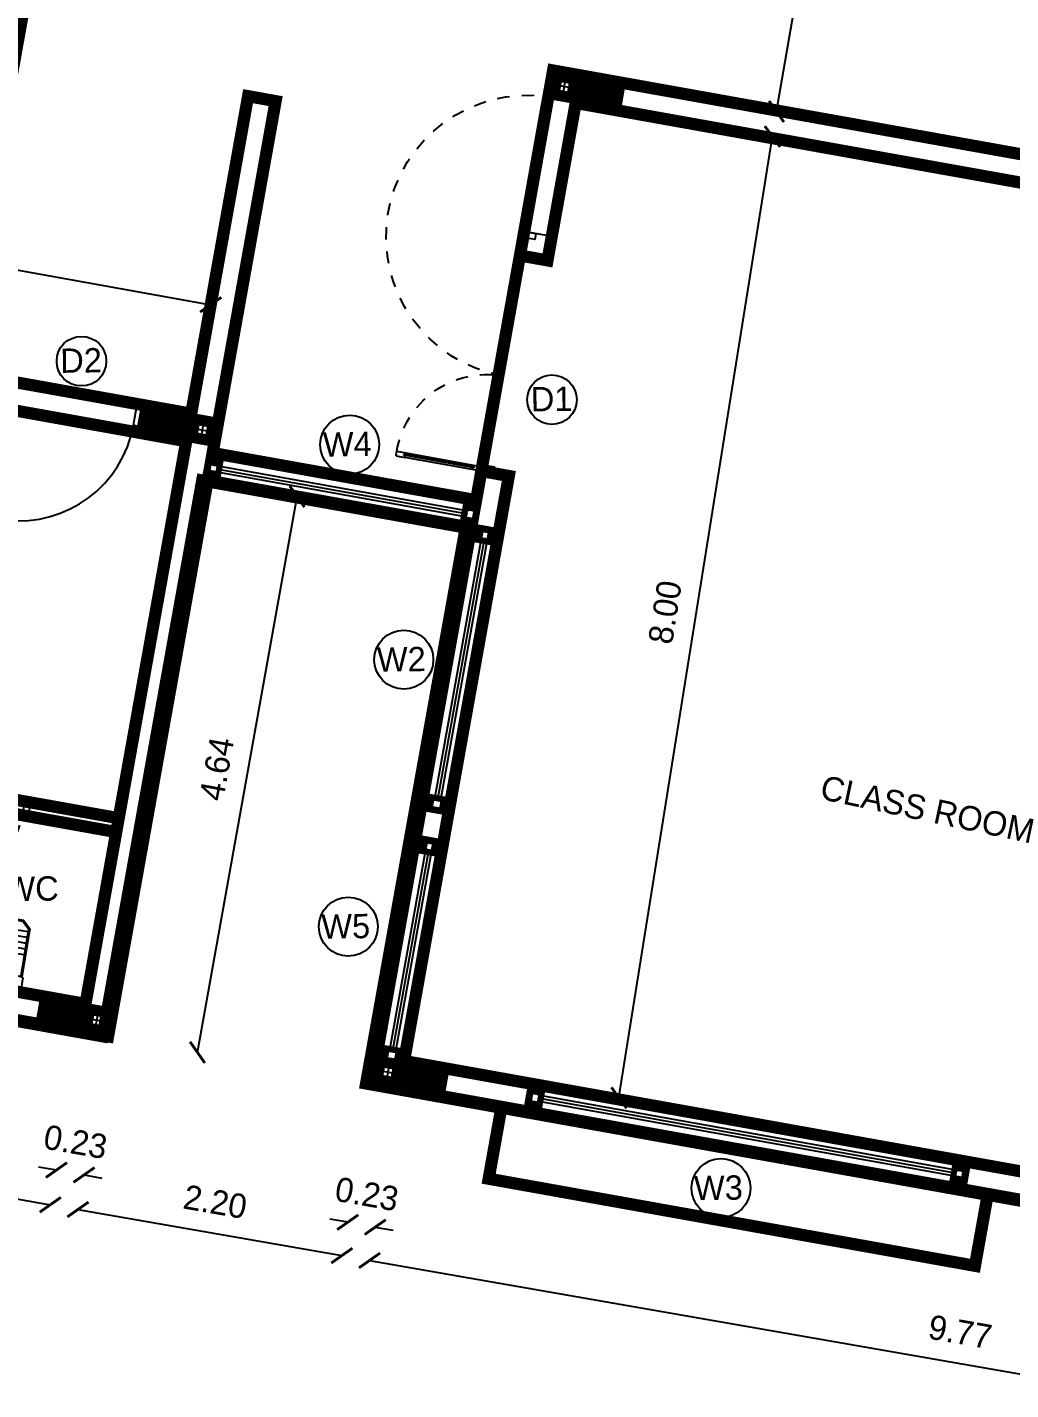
# Model space of a CAD drawing. Header units: metres. Extents: x 6101839 to 6102590, y -6659932 to -6659648.
# Drawn here: x 6102344.57 to 6102352.65, y -6659681.84 to -6659670.64 of the extents above; entities that cross this region are included whole.
import ezdxf

# ---------------------------------------------------------------- set-up
doc = ezdxf.new("R2010")
doc.units = ezdxf.units.M
doc.header["$LTSCALE"] = 500
doc.header["$MEASUREMENT"] = 0
doc.linetypes.add('DASHED2', pattern=[0.375, 0.25, -0.125])
doc.linetypes.add('HIDDEN', pattern=[0.375, 0.25, -0.125])
doc.layers.get('0').update_dxf_attribs({"linetype": 'CONTINUOUS'})
doc.layers.get('Defpoints').update_dxf_attribs({"linetype": 'CONTINUOUS'})
for name, color, linetype in [('above', 250, 'DASHED2'), ('Bldg', 44, 'CONTINUOUS'), ('BLK_1_FLR_2_CARPET_AREA', 25, 'CONTINUOUS'), ('BLK_1_FLR_2_CHAJJA', 6, 'CONTINUOUS'), ('BLK_1_FLR_2_URINAL', 235, 'CONTINUOUS'), ('BLK_1_LVL_2_BLDG_FOOT_PRINT', 1, 'CONTINUOUS'), ('COL', 2, 'CONTINUOUS'), ('DOORTEXT', 13, 'CONTINUOUS'), ('ED', 30, 'CONTINUOUS'), ('FURN', 156, 'CONTINUOUS'), ('FURN1', 252, 'CONTINUOUS'), ('FURNITURE', 252, 'CONTINUOUS'), ('FURNITURES', 252, 'CONTINUOUS'), ('HATCH', 15, 'CONTINUOUS'), ('norms', 4, 'CONTINUOUS'), ('TEXT', 4, 'CONTINUOUS'), ('TOILET', 8, 'CONTINUOUS'), ('W-SCH', 205, 'CONTINUOUS'), ('wall', 125, 'CONTINUOUS'), ('WALL TILE', 251, 'CONTINUOUS'), ('wall1', 125, 'CONTINUOUS'), ('WINDOWS', 252, 'CONTINUOUS')]:
    doc.layers.add(name, color=color, linetype=linetype)
doc.layers.add('BLK_1_FLR_2_BLT_UP_AREA', color=26, linetype='CONTINUOUS', plot=False)
doc.styles.add('RM', font='GOTHIC.TTF')
doc.styles.add('S2', font='GOTHIC.TTF')
doc.styles.add('USA TEXT', font='GOTHIC.TTF')
doc.dimstyles.new('1-100-ED', dxfattribs={"dimtxt": 0.2, "dimasz": 0.15, "dimexe": 0.18, "dimexo": 0.0625, "dimgap": 0.15, "dimtad": 1, "dimzin": 0, "dimdsep": 46, "dimtxsty": 'USA TEXT', "dimblk": 'ARCHTICK', "dimcen": 0.1, "dimse1": 1, "dimse2": 1, "dimclrd": 256, "dimclrt": 256, "dimadec": 0, "dimazin": 0, "dimtfac": 1, "dimtofl": 0, "dimtmove": 0, "dimatfit": 3, "dimldrblk": 'ARCHTICK', "dimfxl": 0.18, "dimtolj": 1, "dimtzin": 0, "dimarcsym": 0})

# ---------------------------------------------------------------- blocks, each defined once
blk = doc.blocks.new('NEWCOL')
at = {"layer": 'HATCH'}
h = blk.add_hatch(dxfattribs=at)
h.set_pattern_fill('ANSI31', color=256, scale=3, angle=270, style=0)
h.set_pattern_definition([(315, (-629970.926, -258732.088), (6.73519209, 6.73519209), [])])
h.paths.add_polyline_path([(0, 115), (-115, 115), (-115, 0), (-37.5, 0), (-37.5, 37.5), (0, 37.5)])
h.paths.add_polyline_path([(115, 115), (0, 115), (0, 37.5), (37.5, 37.5), (37.5, 0), (115, 0)])
h.paths.add_polyline_path([(115, 0), (37.5, 0), (37.5, -37.5), (0, -37.5), (0, -485), (115, -485)])
h.paths.add_polyline_path([(0, -37.5), (-37.5, -37.5), (-37.5, 0), (-115, 0), (-115, -485), (0, -485)])
at = {"layer": 'COL'}
for p, q in [((0, -485), (0, 115)), ((-115, 0), (115, 0))]:
    blk.add_line(p, q, dxfattribs=at)
for points in [[(-115, -485), (115, -485), (115, 115), (-115, 115)], [(-37.5, -37.5), (37.5, -37.5), (37.5, 37.5), (-37.5, 37.5)]]:
    blk.add_lwpolyline(points, close=True, dxfattribs=at)
blk = doc.blocks.new('PIO-DOOR 750')
at = {"layer": 'FURN1'}
for p, q in [((-110, -50), (-110, 0)), ((0, -50), (-110, -50)), ((0, -50), (0, 0)), ((0, -663), (0, -750)), ((649, -663), (0, -663)), ((649, -663), (649, -700)), ((-110, -700), (-110, -750)), ((0, -700), (-110, -700)), ((649, -700), (0, -700))]:
    blk.add_line(p, q, dxfattribs=at)
at = {"layer": 'FURN1', "linetype": 'HIDDEN', "ltscale": 0.5}
blk.add_arc((0, -700), 650, 3.3033, 90.0041, dxfattribs=at)
blk = doc.blocks.new('_ArchTick')
at = {"color": 0, "linetype": 'ByBlock', "const_width": 0.15}
blk.add_lwpolyline([(-0.5, -0.5), (0.5, 0.5)], dxfattribs=at)
blk = doc.blocks.new('*D434')
at = {"layer": 'Defpoints', "color": 0, "transparency": 16777216}
for p in [(6102343.586, -6659678.39), (6102345.045, -6659678.67), (6102344.756, -6659680.321)]:
    blk.add_point(p, dxfattribs=at)
at = {"layer": 'ED', "lineweight": -2, "transparency": 16777216}
blk.add_line((6102343.294, -6659680.065), (6102344.756, -6659680.321), dxfattribs=at)
at = {"layer": 'ED', "lineweight": -2, "transparency": 16777216, "xscale": 0.15, "yscale": 0.15, "zscale": 0.15}
for p, rotation in [((6102343.294, -6659680.065), 170.0944968058716), ((6102344.756, -6659680.321), 350.0944968058716)]:
    blk.add_blockref('_ArchTick', p, dxfattribs=dict(at, rotation=rotation))
at = {"layer": 'ED', "transparency": 16777216, "insert": (6102344.069, -6659679.942), "char_height": 0.2, "attachment_point": 5, "rotation": 350.0945, "style": 'USA TEXT'}
blk.add_mtext('\\A1;1.48', dxfattribs=at)
blk = doc.blocks.new('*D435')
at = {"layer": 'Defpoints', "color": 0, "transparency": 16777216}
for p in [(6102345.045, -6659678.67), (6102345.271, -6659678.711), (6102345.033, -6659680.076)]:
    blk.add_point(p, dxfattribs=at)
at = {"layer": 'ED', "lineweight": -2, "transparency": 16777216}
for p, q in [((6102344.806, -6659680.036), (6102344.658, -6659680.011)), ((6102345.033, -6659680.076), (6102345.18, -6659680.102))]:
    blk.add_line(p, q, dxfattribs=at)
at = {"layer": 'ED', "lineweight": -2, "transparency": 16777216, "xscale": 0.15, "yscale": 0.15, "zscale": 0.15}
for p, rotation in [((6102344.806, -6659680.036), 350.0944968058716), ((6102345.033, -6659680.076), 170.0944968058716)]:
    blk.add_blockref('_ArchTick', p, dxfattribs=dict(at, rotation=rotation))
at = {"layer": 'ED', "transparency": 16777216, "insert": (6102344.963, -6659679.805), "char_height": 0.2, "attachment_point": 5, "rotation": 350.0945, "style": 'USA TEXT'}
blk.add_mtext('\\A1;0.23', dxfattribs=at)
blk = doc.blocks.new('*D436')
at = {"layer": 'Defpoints', "color": 0, "transparency": 16777216}
for p in [(6102345.271, -6659678.711), (6102347.511, -6659678.68), (6102347.152, -6659680.739)]:
    blk.add_point(p, dxfattribs=at)
at = {"layer": 'ED', "lineweight": -2, "transparency": 16777216}
blk.add_line((6102344.983, -6659680.36), (6102347.152, -6659680.739), dxfattribs=at)
at = {"layer": 'ED', "lineweight": -2, "transparency": 16777216, "xscale": 0.15, "yscale": 0.15, "zscale": 0.15}
for p, rotation in [((6102344.983, -6659680.36), 170.0944968058716), ((6102347.152, -6659680.739), 350.0944968058716)]:
    blk.add_blockref('_ArchTick', p, dxfattribs=dict(at, rotation=rotation))
at = {"layer": 'ED', "transparency": 16777216, "insert": (6102346.111, -6659680.298), "char_height": 0.2, "attachment_point": 5, "rotation": 350.0945, "style": 'USA TEXT'}
blk.add_mtext('\\A1;2.20', dxfattribs=at)
blk = doc.blocks.new('*D437')
at = {"layer": 'Defpoints', "color": 0, "transparency": 16777216}
for p in [(6102347.511, -6659678.68), (6102347.742, -6659678.696), (6102347.426, -6659680.505)]:
    blk.add_point(p, dxfattribs=at)
at = {"layer": 'ED', "lineweight": -2, "transparency": 16777216}
for p, q in [((6102347.2, -6659680.465), (6102347.052, -6659680.44)), ((6102347.426, -6659680.505), (6102347.574, -6659680.531))]:
    blk.add_line(p, q, dxfattribs=at)
at = {"layer": 'ED', "lineweight": -2, "transparency": 16777216, "xscale": 0.15, "yscale": 0.15, "zscale": 0.15}
for p, rotation in [((6102347.2, -6659680.465), 350.0944968058716), ((6102347.426, -6659680.505), 170.0944968058716)]:
    blk.add_blockref('_ArchTick', p, dxfattribs=dict(at, rotation=rotation))
at = {"layer": 'ED', "transparency": 16777216, "insert": (6102347.357, -6659680.234), "char_height": 0.2, "attachment_point": 5, "rotation": 350.0945, "style": 'USA TEXT'}
blk.add_mtext('\\A1;0.23', dxfattribs=at)
blk = doc.blocks.new('*D438')
at = {"layer": 'Defpoints', "color": 0, "transparency": 16777216}
for p in [(6102347.742, -6659678.696), (6102357.279, -6659680.862), (6102357.001, -6659682.459)]:
    blk.add_point(p, dxfattribs=at)
at = {"layer": 'ED', "lineweight": -2, "transparency": 16777216}
blk.add_line((6102347.379, -6659680.779), (6102357.001, -6659682.459), dxfattribs=at)
at = {"layer": 'ED', "lineweight": -2, "transparency": 16777216, "xscale": 0.15, "yscale": 0.15, "zscale": 0.15}
for p, rotation in [((6102347.379, -6659680.779), 170.0944968058716), ((6102357.001, -6659682.459), 350.0944968058716)]:
    blk.add_blockref('_ArchTick', p, dxfattribs=dict(at, rotation=rotation))
at = {"layer": 'ED', "transparency": 16777216, "insert": (6102352.233, -6659681.367), "char_height": 0.2, "attachment_point": 5, "rotation": 350.0945, "style": 'USA TEXT'}
blk.add_mtext('\\A1;9.77', dxfattribs=at)
blk = doc.blocks.new('*D459')
at = {"layer": 'Defpoints', "color": 0, "transparency": 16777216}
for p in [(6102349.994, -6659671.429), (6102350.69, -6659671.541), (6102348.733, -6659679.331)]:
    blk.add_point(p, dxfattribs=at)
at = {"layer": 'ED', "lineweight": -2, "transparency": 16777216}
blk.add_line((6102349.429, -6659679.442), (6102350.69, -6659671.541), dxfattribs=at)
at = {"layer": 'ED', "lineweight": -2, "transparency": 16777216, "xscale": 0.15, "yscale": 0.15, "zscale": 0.15}
for p, rotation in [((6102350.69, -6659671.541), 80.93422583752519), ((6102349.429, -6659679.442), 260.9342258375252)]:
    blk.add_blockref('_ArchTick', p, dxfattribs=dict(at, rotation=rotation))
at = {"layer": 'ED', "transparency": 16777216, "insert": (6102349.808, -6659675.451), "char_height": 0.2, "attachment_point": 5, "rotation": 80.9342, "style": 'USA TEXT'}
blk.add_mtext('\\A1;8.00', dxfattribs=at)
blk = doc.blocks.new('WC')
at = {"layer": 'FURN'}
for p, q in [((-202, 17), (-202, 96)), ((-185, 0), (185, 0)), ((202, 17), (202, 96))]:
    blk.add_line(p, q, dxfattribs=at)
for centre, major_axis, start_param, end_param in [((-185, 96), (17.2, 1.6), 1.633768, 3.046673), ((0, -1066), (1193, 0), 1.412905, 1.728687), ((187, 99), (42.2, 0.3), 0.348549, 2.672025), ((196, 94), (36.7, -0.3), 0.590762, 2.508204), ((185, 96), (17.2, -1.6), 0.09492, 1.507825), ((-185, 17), (17.1, 2.3), 3.009476, 4.580273), ((185, 17), (17.1, -2.3), -1.43868, 0.132116)]:
    blk.add_ellipse(centre, major_axis=major_axis, ratio=1, start_param=start_param, end_param=end_param, dxfattribs=at)
at = {"layer": 'TOILET'}
for p, q in [((-128, 576), (-190, 514)), ((-124, 566), (-180, 510)), ((128, 576), (-128, 576)), ((124, 566), (-124, 566)), ((180, 510), (124, 566)), ((190, 514), (128, 576)), ((-190, 514), (-190, 115)), ((-180, 510), (-180, 119)), ((-55, 489), (-180, 489)), ((55, 489), (180, 489)), ((180, 141), (180, 510)), ((190, 141), (190, 514)), ((-59, 441), (-180, 441)), ((-60, 393), (-180, 393)), ((-69, 345), (-180, 345)), ((59, 441), (180, 441)), ((60, 393), (180, 393)), ((69, 345), (180, 345)), ((-86, 297), (-180, 297)), ((86, 297), (180, 297)), ((-190, 115), (-188, 113)), ((-180, 119), (-176, 114)), ((176, 114), (180, 119)), ((180, 119), (180, 127)), ((188, 113), (190, 115)), ((190, 115), (190, 130))]:
    blk.add_line(p, q, dxfattribs=at)
for centre, radius, start, end in [((-392, 429), 333, 335.8715, 5.7927), ((0, 463), 61.1, 352.8627, 180.2214), ((347, 420), 288, 173.0841, 206.1539), ((0, 250), 98.1, 153.8461, 26.1539)]:
    blk.add_arc(centre, radius, start, end, dxfattribs=at)
at = {"layer": 'WALL TILE', "ltscale": 0.5}
blk.add_arc((0, 98), 119, 49.7236, 130.2764, dxfattribs=at)
blk = doc.blocks.new('*D476')
at = {"layer": 'Defpoints', "color": 0, "transparency": 16777216}
for p in [(6102350.884, -6659668.927), (6102351.133, -6659668.97), (6102350.474, -6659671.291)]:
    blk.add_point(p, dxfattribs=at)
at = {"layer": 'ED', "lineweight": -2, "transparency": 16777216}
blk.add_line((6102350.723, -6659671.335), (6102351.133, -6659668.97), dxfattribs=at)
at = {"layer": 'ED', "lineweight": -2, "transparency": 16777216, "xscale": 0.15, "yscale": 0.15, "zscale": 0.15}
for p, rotation in [((6102351.133, -6659668.97), 80.16725979959114), ((6102350.723, -6659671.335), 260.1672597995911)]:
    blk.add_blockref('_ArchTick', p, dxfattribs=dict(at, rotation=rotation))
at = {"layer": 'ED', "transparency": 16777216, "insert": (6102350.677, -6659670.109), "char_height": 0.2, "attachment_point": 5, "rotation": 80.1673, "style": 'USA TEXT'}
blk.add_mtext('\\A1;2.40', dxfattribs=at)
blk = doc.blocks.new('*D477')
at = {"layer": 'Defpoints', "color": 0, "transparency": 16777216}
for p in [(6102339.442, -6659672.66), (6102346.074, -6659672.923), (6102345.913, -6659673.819)]:
    blk.add_point(p, dxfattribs=at)
at = {"layer": 'ED', "lineweight": -2, "transparency": 16777216}
blk.add_line((6102339.602, -6659671.764), (6102346.074, -6659672.923), dxfattribs=at)
at = {"layer": 'ED', "lineweight": -2, "transparency": 16777216, "xscale": 0.15, "yscale": 0.15, "zscale": 0.15}
for p, rotation in [((6102339.602, -6659671.764), 169.8449151466662), ((6102346.074, -6659672.923), 349.8449151466663)]:
    blk.add_blockref('_ArchTick', p, dxfattribs=dict(at, rotation=rotation))
at = {"layer": 'ED', "transparency": 16777216, "insert": (6102342.883, -6659672.092), "char_height": 0.2, "attachment_point": 5, "rotation": 349.8449, "style": 'USA TEXT'}
blk.add_mtext('\\A1;6.57', dxfattribs=at)
blk = doc.blocks.new('*D478')
at = {"layer": 'Defpoints', "color": 0, "transparency": 16777216}
for p in [(6102346.049, -6659674.368), (6102346.784, -6659674.5), (6102345.231, -6659678.937)]:
    blk.add_point(p, dxfattribs=at)
at = {"layer": 'ED', "lineweight": -2, "transparency": 16777216}
blk.add_line((6102345.965, -6659679.069), (6102346.784, -6659674.5), dxfattribs=at)
at = {"layer": 'ED', "lineweight": -2, "transparency": 16777216, "xscale": 0.15, "yscale": 0.15, "zscale": 0.15}
for p, rotation in [((6102346.784, -6659674.5), 79.84349515821833), ((6102345.965, -6659679.069), 259.8434951582183)]:
    blk.add_blockref('_ArchTick', p, dxfattribs=dict(at, rotation=rotation))
at = {"layer": 'ED', "transparency": 16777216, "insert": (6102346.124, -6659676.739), "char_height": 0.2, "attachment_point": 5, "rotation": 79.8435, "style": 'USA TEXT'}
blk.add_mtext('\\A1;4.64', dxfattribs=at)
blk = doc.blocks.new('A$C62665808')
at = {"layer": 'FURNITURES', "color": 233}
for p, q in [((512, 100), (437, 100)), ((450, 62), (512, 62)), ((500, 78), (500, 84)), ((512, 84), (500, 84)), ((512, 78), (500, 78)), ((512, 84), (512, 100)), ((512, 62), (512, 78)), ((2288, 84), (2288, 100)), ((2288, 100), (2363, 100)), ((2288, 84), (2300, 84)), ((2288, 62), (2288, 78)), ((2288, 78), (2300, 78)), ((2350, 62), (2288, 62)), ((2300, 78), (2300, 84))]:
    blk.add_line(p, q, dxfattribs=at)
at = {"layer": 'FURNITURES', "color": 250}
for p, q in [((512, 100), (2288, 100)), ((512, 84), (2300, 84)), ((512, 78), (2300, 78)), ((512, 62), (2288, 62))]:
    blk.add_line(p, q, dxfattribs=at)
at = {"layer": 'FURNITURES', "color": 250, "linetype": 'HIDDEN', "ltscale": 0.5}
for centre, radius, start, end in [((437, 62), 1163, 359.9985, 178.1522), ((2350, 62), 750, 89.1025, 179.9987)]:
    blk.add_arc(centre, radius, start, end, dxfattribs=at)
at = {"layer": 'wall', "color": 7}
for p, q in [((2362, 812), (2362, 737)), ((2399, 812), (2362, 812)), ((2399, 812), (2399, 737)), ((2377, 737), (2362, 737)), ((2362, 737), (2363, 175)), ((2378, 175), (2377, 750)), ((2384, 750), (2377, 750)), ((2377, 737), (2377, 750)), ((2384, 175), (2384, 750)), ((2384, 737), (2384, 750)), ((2399, 737), (2384, 737)), ((2400, 175), (2399, 737)), ((-725, 137), (-650, 137)), ((-725, 137), (-725, 100)), ((363, 122), (-662, 122)), ((-662, 122), (-662, 116)), ((-650, 122), (-662, 122)), ((363, 116), (-662, 116)), ((-650, 116), (-662, 116)), ((-650, 137), (-650, 122)), ((363, 137), (-650, 137)), ((-650, 116), (-650, 100)), ((437, 137), (363, 137)), ((363, 137), (363, 122)), ((363, 122), (375, 122)), ((363, 116), (363, 100)), ((363, 116), (375, 116)), ((375, 122), (375, 116)), ((437, 137), (437, 100)), ((2378, 175), (2363, 175)), ((2363, 175), (2363, 100)), ((2378, 175), (2378, 162)), ((2384, 162), (2378, 162)), ((2400, 175), (2384, 175)), ((2384, 175), (2384, 162)), ((2400, 100), (2400, 175)), ((-725, 100), (-650, 100)), ((-650, 100), (363, 100)), ((363, 100), (437, 100)), ((437, 62), (437, 100)), ((437, 62), (450, 62)), ((2363, 62), (2350, 62)), ((2363, 62), (2363, 100)), ((2400, 100), (2363, 100))]:
    blk.add_line(p, q, dxfattribs=at)
for points in [[(437, 100), (400, 100), (400, 0), (450, 0), (450, 62)], [(2363, 100), (2400, 100), (2400, 0), (2350, 0), (2350, 62)]]:
    blk.add_lwpolyline(points, dxfattribs=at)

msp = doc.modelspace()

# ---------------------------------------------------------------- linework, layer by layer
at = {"layer": 'above', "const_width": 0.1}
msp.add_lwpolyline([(6102348.46387, -6659679.51647), (6102348.35808, -6659680.10707), (6102352.35449, -6659680.8229), (6102352.46024, -6659680.2324)], dxfattribs=at)
at = {"layer": 'Bldg', "linetype": 'ByBlock'}
for p, q in [((6102344.57423, -6659677.12825), (6102344.59451, -6659677.01505)), ((6102344.59451, -6659677.01505), (6102345.31799, -6659677.14464)), ((6102344.57423, -6659677.12825), (6102345.29772, -6659677.25784))]:
    msp.add_line(p, q, dxfattribs=at)
at = {"layer": 'BLK_1_FLR_2_BLT_UP_AREA', "color": 26, "linetype": 'Continuous', "const_width": 0.1}
msp.add_lwpolyline([(6102367.30894, -6659682.89193), (6102347.39588, -6659679.32513), (6102348.21436, -6659674.75597), (6102346.04908, -6659674.36827), (6102346.04896, -6659674.36825), (6102345.23056, -6659678.93728), (6102336.14024, -6659677.30903), (6102337.0498, -6659672.23107), (6102339.21534, -6659672.61896), (6102339.64223, -6659670.23567), (6102338.16573, -6659669.9712), (6102338.89931, -6659665.87639), (6102340.37573, -6659666.14061), (6102340.80258, -6659663.75754), (6102339.32608, -6659663.49307), (6102340.39433, -6659657.52915)], dxfattribs=at)
at = {"layer": 'BLK_1_FLR_2_CARPET_AREA', "color": 15, "linetype": 'Continuous', "const_width": 0.1}
msp.add_lwpolyline([(6102355.01987, -6659672.09609), (6102348.88748, -6659670.99766), (6102348.25518, -6659674.52963), (6102346.08961, -6659674.14188), (6102346.60756, -6659671.24963), (6102346.38116, -6659671.20908), (6102345.91372, -6659673.81877), (6102339.44173, -6659672.65951), (6102339.86862, -6659670.27622), (6102344.42956, -6659671.09317), (6102344.47011, -6659670.86677), (6102338.43267, -6659669.78535), (6102339.08503, -6659666.14332), (6102345.12247, -6659667.22474), (6102345.16302, -6659666.99834), (6102340.60208, -6659666.18139), (6102341.02898, -6659663.7981), (6102347.50097, -6659664.95735), (6102347.03352, -6659667.56704), (6102347.25992, -6659667.6076), (6102347.78026, -6659664.70261), (6102349.94571, -6659665.09034), (6102349.31075, -6659668.63528), (6102355.44302, -6659669.73369)], dxfattribs=at)
for points in [[(6102347.66282, -6659679.13929), (6102357.27976, -6659680.86187), (6102358.29709, -6659675.18226), (6102354.35975, -6659674.47701), (6102354.4003, -6659674.25061), (6102354.62669, -6659674.29116), (6102354.97931, -6659672.32249), (6102349.07332, -6659671.26461), (6102348.84147, -6659672.55901), (6102348.61521, -6659672.51851), (6102348.29785, -6659674.29029), (6102348.52403, -6659674.3308)], [(6102343.58298, -6659678.40851), (6102345.04472, -6659678.67033), (6102345.29772, -6659677.25781), (6102343.83599, -6659676.99599)]]:
    msp.add_lwpolyline(points, close=True, dxfattribs=at)
at = {"layer": 'BLK_1_FLR_2_CHAJJA', "linetype": 'Continuous', "const_width": 0.1}
msp.add_lwpolyline([(6102348.35798, -6659680.1075), (6102352.35439, -6659680.82324), (6102352.46015, -6659680.23276), (6102348.46373, -6659679.51701)], close=True, dxfattribs=at)
at = {"layer": 'BLK_1_FLR_2_URINAL', "ltscale": 400, "const_width": 0.1}
msp.add_lwpolyline([(6102337.23566, -6659672.49746), (6102345.87318, -6659674.04461), (6102345.31801, -6659677.14408), (6102336.68048, -6659675.59693)], close=True, dxfattribs=at)
at = {"layer": 'BLK_1_LVL_2_BLDG_FOOT_PRINT', "ltscale": 400, "const_width": 0.1}
msp.add_lwpolyline([(6102367.26391, -6659682.89137), (6102347.35084, -6659679.32457), (6102348.16932, -6659674.75541), (6102346.00404, -6659674.36771), (6102346.00392, -6659674.36769), (6102345.18552, -6659678.93672), (6102336.09521, -6659677.30847), (6102337.00476, -6659672.23051), (6102339.1703, -6659672.6184), (6102339.59719, -6659670.23511), (6102338.12069, -6659669.97064), (6102338.85427, -6659665.87583), (6102340.33069, -6659666.14005), (6102340.75754, -6659663.75698), (6102339.28104, -6659663.49251), (6102340.3493, -6659657.52859), (6102348.75058, -6659659.03341), (6102347.77613, -6659664.47571), (6102349.94113, -6659664.86453), (6102350.91588, -6659659.42133), (6102370.82913, -6659662.9881)], dxfattribs=at)
at = {"layer": 'FURN1', "linetype": 'ByBlock'}
for p, q in [((6102344.53072, -6659673.57108), (6102345.47077, -6659673.73943)), ((6102345.43975, -6659673.91268), (6102345.47077, -6659673.73943)), ((6102345.47077, -6659673.73943), (6102345.54952, -6659673.75353)), ((6102345.43975, -6659673.91268), (6102345.51849, -6659673.92678)), ((6102348.73081, -6659679.33062), (6102352.27443, -6659679.96528)), ((6102352.23388, -6659680.19167), (6102348.69026, -6659679.55702))]:
    msp.add_line(p, q, dxfattribs=at)
at = {"layer": 'FURN1', "const_width": 0.1}
for points in [[(6102346.0725, -6659674.23742), (6102346.12172, -6659674.24623), (6102346.11291, -6659674.29545), (6102346.06369, -6659674.28664)], [(6102346.07312, -6659674.23753), (6102346.12234, -6659674.24634), (6102346.11352, -6659674.29556), (6102346.06431, -6659674.28675)], [(6102348.23717, -6659674.62501), (6102348.18795, -6659674.61619), (6102348.17914, -6659674.66541), (6102348.22835, -6659674.67422)], [(6102348.23778, -6659674.62511), (6102348.18856, -6659674.6163), (6102348.17975, -6659674.66552), (6102348.22897, -6659674.67433)], [(6102348.30764, -6659674.78664), (6102348.29882, -6659674.83586), (6102348.34804, -6659674.84468), (6102348.35685, -6659674.79546)], [(6102348.30775, -6659674.78603), (6102348.29893, -6659674.83524), (6102348.34815, -6659674.84406), (6102348.35696, -6659674.79485)], [(6102347.90202, -6659677.05035), (6102347.91084, -6659677.00113), (6102347.96005, -6659677.00995), (6102347.95123, -6659677.05916)], [(6102347.90213, -6659677.04973), (6102347.91095, -6659677.00052), (6102347.96016, -6659677.00933), (6102347.95135, -6659677.05855)], [(6102347.84936, -6659677.34429), (6102347.84054, -6659677.39351), (6102347.88976, -6659677.40233), (6102347.89857, -6659677.35311)], [(6102347.84947, -6659677.34368), (6102347.84065, -6659677.39289), (6102347.88987, -6659677.40171), (6102347.89868, -6659677.35249)], [(6102347.53189, -6659679.11583), (6102347.54071, -6659679.06661), (6102347.58993, -6659679.07543), (6102347.58111, -6659679.12465)], [(6102347.53201, -6659679.11521), (6102347.54082, -6659679.066), (6102347.59004, -6659679.07482), (6102347.58122, -6659679.12403)], [(6102348.70729, -6659679.46196), (6102348.7565, -6659679.47077), (6102348.76532, -6659679.42155), (6102348.7161, -6659679.41274)], [(6102348.7079, -6659679.46206), (6102348.75712, -6659679.47088), (6102348.76593, -6659679.42166), (6102348.71672, -6659679.41285)], [(6102352.25029, -6659680.09649), (6102352.20107, -6659680.08768), (6102352.20989, -6659680.03846), (6102352.2591, -6659680.04728)], [(6102352.2509, -6659680.0966), (6102352.20169, -6659680.08779), (6102352.2105, -6659680.03857), (6102352.25972, -6659680.04739)]]:
    msp.add_lwpolyline(points, close=True, dxfattribs=at)
at = {"layer": 'FURN1', "linetype": 'HIDDEN', "ltscale": 0.5}
msp.add_arc((6102344.4997, -6659673.74433), 0.955, 263.446992, 349.846698, dxfattribs=at)
at = {"layer": 'FURNITURE', "linetype": 'ByBlock', "ltscale": 0.2}
for p, q in [((6102346.07312, -6659674.23753), (6102348.18856, -6659674.6163)), ((6102346.06431, -6659674.28675), (6102348.17913, -6659674.66541)), ((6102348.30764, -6659674.78664), (6102347.91084, -6659677.00113)), ((6102348.35685, -6659674.79546), (6102347.96017, -6659677.00933)), ((6102347.84936, -6659677.34429), (6102347.54071, -6659679.06661)), ((6102347.89857, -6659677.35311), (6102347.59004, -6659679.07482)), ((6102352.25029, -6659680.09649), (6102348.7565, -6659679.47077)), ((6102352.2591, -6659680.04728), (6102348.76593, -6659679.42166))]:
    msp.add_line(p, q, dxfattribs=at)
at = {"layer": 'FURNITURE', "color": 4, "linetype": 'ByBlock', "ltscale": 0.2}
for p, q in [((6102346.11793, -6659674.27095), (6102348.18416, -6659674.64092)), ((6102348.32343, -6659674.84027), (6102347.93545, -6659677.00554)), ((6102347.86515, -6659677.39792), (6102347.56533, -6659679.07102)), ((6102352.20548, -6659680.06307), (6102348.76091, -6659679.44616))]:
    msp.add_line(p, q, dxfattribs=at)
at = {"layer": 'norms', "const_width": 0.1}
for points in [[(6102339.08503, -6659666.14329), (6102345.12247, -6659667.22474), (6102344.47011, -6659670.86677), (6102338.43267, -6659669.78535)], [(6102336.40741, -6659677.12323), (6102345.04471, -6659678.67033), (6102345.87317, -6659674.04517), (6102345.50896, -6659673.97993), (6102345.54952, -6659673.75354), (6102344.45198, -6659673.55698), (6102344.41143, -6659673.78334), (6102337.23564, -6659672.49802)]]:
    msp.add_lwpolyline(points, close=True, dxfattribs=at)
at = {"layer": 'W-SCH'}
for centre, radius in [((6102345.01202, -6659673.38737), 0.20375), ((6102348.87849, -6659673.70394), 0.20375), ((6102347.21656, -6659674.07308), 0.24242), ((6102347.66088, -6659675.84087), 0.24242), ((6102347.20421, -6659678.03538), 0.24242), ((6102350.26661, -6659680.18477), 0.24242)]:
    msp.add_circle(centre, radius, dxfattribs=at)
at = {"layer": 'wall1', "linetype": 'ByBlock'}
for p, q in [((6102348.88748, -6659670.99766), (6102348.65034, -6659672.3216)), ((6102355.01987, -6659672.09609), (6102348.88748, -6659670.99766)), ((6102345.91372, -6659673.81877), (6102346.38116, -6659671.20908)), ((6102346.38116, -6659671.20908), (6102346.60756, -6659671.24963)), ((6102345.23056, -6659678.93728), (6102346.60756, -6659671.24963)), ((6102349.07332, -6659671.26461), (6102348.87673, -6659672.36215)), ((6102354.97931, -6659672.32249), (6102349.07332, -6659671.26461)), ((6102348.87673, -6659672.36215), (6102348.65034, -6659672.3216)), ((6102345.54951, -6659673.75353), (6102345.91372, -6659673.81877)), ((6102345.50896, -6659673.97993), (6102345.87317, -6659674.04517)), ((6102345.04471, -6659678.67033), (6102345.87317, -6659674.04517)), ((6102346.08961, -6659674.14187), (6102346.04906, -6659674.36834)), ((6102348.29763, -6659674.29025), (6102348.21219, -6659674.76891)), ((6102348.29771, -6659674.29026), (6102348.52411, -6659674.33081)), ((6102348.52403, -6659674.3308), (6102348.43859, -6659674.80947)), ((6102348.25488, -6659674.52964), (6102348.21434, -6659674.75604)), ((6102348.21219, -6659674.76891), (6102348.43859, -6659674.80947)), ((6102348.21434, -6659674.75604), (6102348.21437, -6659674.75605)), ((6102347.75392, -6659677.32656), (6102347.80647, -6659677.03323)), ((6102347.80647, -6659677.03323), (6102348.03286, -6659677.07379)), ((6102347.98032, -6659677.36712), (6102348.03286, -6659677.07379)), ((6102347.75392, -6659677.32656), (6102347.98039, -6659677.36713)), ((6102343.76508, -6659678.4411), (6102345.04472, -6659678.67031)), ((6102343.72453, -6659678.6675), (6102345.23056, -6659678.93728)), ((6102347.48932, -6659678.80342), (6102347.39588, -6659679.3251)), ((6102347.71571, -6659678.84399), (6102347.66282, -6659679.13929)), ((6102347.43642, -6659679.09872), (6102347.66282, -6659679.13929)), ((6102348.73083, -6659679.33063), (6102347.43644, -6659679.09871)), ((6102348.69026, -6659679.55702), (6102347.39588, -6659679.3251)), ((6102348.69028, -6659679.55695), (6102348.73083, -6659679.33063)), ((6102352.23388, -6659680.19167), (6102352.27442, -6659679.96528)), ((6102352.27443, -6659679.96528), (6102353.20956, -6659680.13278)), ((6102352.23388, -6659680.19167), (6102353.169, -6659680.35917))]:
    msp.add_line(p, q, dxfattribs=at)
at = {"layer": 'WINDOWS', "linetype": 'ByBlock'}
for p, q in [((6102346.08961, -6659674.14187), (6102348.25489, -6659674.52957)), ((6102346.04907, -6659674.36827), (6102348.21435, -6659674.75597)), ((6102348.21219, -6659674.76891), (6102347.80647, -6659677.03323)), ((6102348.43859, -6659674.80947), (6102348.03286, -6659677.07379)), ((6102347.75392, -6659677.32656), (6102347.43635, -6659679.09871)), ((6102347.98032, -6659677.36712), (6102347.66275, -6659679.13927))]:
    msp.add_line(p, q, dxfattribs=at)

# ---------------------------------------------------------------- block references
at = {"layer": 'COL', "yscale": 0.001, "zscale": 0.001}
for p, xscale, rotation in [((6102348.98031, -6659671.13165), 0.001, 79.8449151444937), ((6102346.00664, -6659673.95224), -0.001, 259.8449151444937), ((6102345.13763, -6659678.80381), 0.001, 259.8449151444936), ((6102347.52934, -6659679.23221), -0.001, 79.84491514449368)]:
    msp.add_blockref('NEWCOL', p, dxfattribs=dict(at, xscale=xscale, rotation=rotation))
at = {"layer": 'ED', "xscale": -0.001, "yscale": 0.001, "zscale": 0.001, "rotation": 350.6168133953786}
msp.add_blockref('WC', (6102344.31615, -6659678.5284), dxfattribs=at)
at = {"layer": 'FURN1', "xscale": 0.001, "yscale": 0.001, "zscale": 0.001, "rotation": 259.8433300152178}
msp.add_blockref('PIO-DOOR 750', (6102344.57546, -6659677.12849), dxfattribs=at)
at = {"layer": 'wall1', "xscale": -0.001, "yscale": 0.001, "zscale": 0.001, "rotation": 79.92508187022078}
msp.add_blockref('A$C62665808', (6102348.8158, -6659671.94472), dxfattribs=at)

# ---------------------------------------------------------------- texts
at = {"layer": 'DOORTEXT', "color": 3, "style": 'RM'}
for s, p in [('D2', (6102344.83906, -6659673.48375)), ('D1', (6102348.70554, -6659673.80032)), ('W4', (6102346.99676, -6659674.17261)), ('W2', (6102347.44108, -6659675.9404)), ('W5', (6102346.9844, -6659678.13491)), ('W3', (6102350.04681, -6659680.2843))]:
    msp.add_text(s, height=0.2, rotation=0.815488, dxfattribs=at).set_placement(p)
at = {"layer": 'TEXT', "color": 7, "style": 'S2'}
for s, rotation, p in [('CLASS ROOM', 348.06554, (6102351.07181, -6659676.98366)), ('WC', 0.815488, (6102344.38027, -6659677.82649))]:
    msp.add_text(s, height=0.2, rotation=rotation, dxfattribs=at).set_placement(p)

# ---------------------------------------------------------------- dimensions: what is measured, and where the dimension line sits
at = {"layer": 'ED'}
for p1, p2, distance, picture, middle in [((6102350.47391, -6659671.29131), (6102350.88377, -6659668.92653), -0.25292, '*D476', (6102350.67676, -6659670.10856)), ((6102348.73279, -6659679.33098), (6102349.99357, -6659671.42945), -0.70514, '*D459', (6102349.80767, -6659675.45114)), ((6102339.44173, -6659672.65951), (6102345.91349, -6659673.81873), 0.90988, '*D477', (6102342.883, -6659672.09245)), ((6102345.23056, -6659678.93728), (6102346.04906, -6659674.36834), -0.74658, '*D478', (6102346.12365, -6659676.73949))]:
    dim = msp.add_aligned_dim(p1=p1, p2=p2, distance=distance, dimstyle='1-100-ED', dxfattribs=at)
    dim.commit()
    dim.dimension.update_dxf_attribs({"geometry": picture, "text_midpoint": middle})
for base, p1, p2, picture, middle in [((6102344.75632, -6659680.3206), (6102343.58622, -6659678.39037), (6102345.04451, -6659678.6703), '*D434', (6102344.06891, -6659679.94167)), ((6102347.15184, -6659680.73892), (6102345.27115, -6659678.71067), (6102347.51138, -6659678.68005), '*D436', (6102346.11134, -6659680.29833)), ((6102357.00056, -6659682.45877), (6102347.74219, -6659678.69596), (6102357.27943, -6659680.86177), '*D438', (6102352.23341, -6659681.36741))]:
    dim = msp.add_linear_dim(base=base, p1=p1, p2=p2, angle=170.094497, dimstyle='1-100-ED', dxfattribs=at)
    dim.commit()
    dim.dimension.update_dxf_attribs({"geometry": picture, "text_midpoint": middle})
for base, p1, p2, picture, middle in [((6102345.03271, -6659680.07606), (6102345.04451, -6659678.6703), (6102345.27115, -6659678.71067), '*D435', (6102344.91933, -6659680.05626)), ((6102347.42628, -6659680.50503), (6102347.51138, -6659678.68005), (6102347.74219, -6659678.69596), '*D437', (6102347.31294, -6659680.48524))]:
    dim = msp.add_linear_dim(base=base, p1=p1, p2=p2, angle=170.094497, dimstyle='1-100-ED', dxfattribs=at)
    dim.commit()
    dim.dimension.update_dxf_attribs({"geometry": picture, "text_midpoint": middle, "dimtype": 160})

doc.saveas('drawing.dxf')
